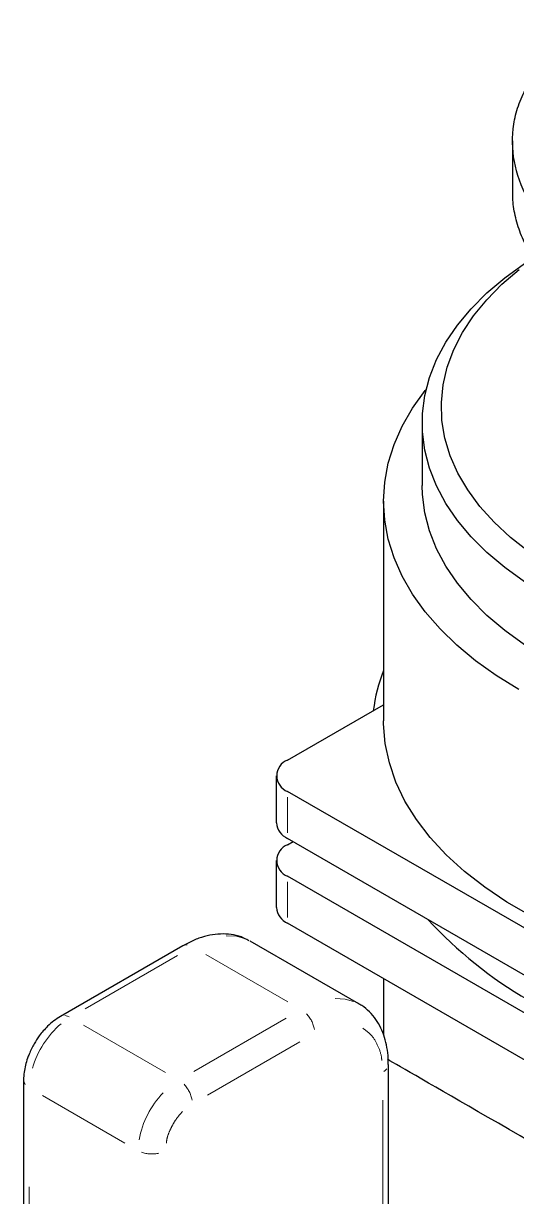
# Model space of a CAD drawing. Header units: millimetres. Extents: x 747 to 1883, y 1260 to 2217.
# Drawn here: x 751.1 to 763.92, y 1854.25 to 1884.78 of the extents above; entities that cross this region are included whole.
import ezdxf

# ---------------------------------------------------------------- set-up
doc = ezdxf.new("R2010")
doc.units = ezdxf.units.MM
doc.linetypes.add('PHANTOM', pattern=[12.7, 6.35, -1.27, 1.27, -1.27, 1.27, -1.27])

msp = doc.modelspace()

# ---------------------------------------------------------------- linework, layer by layer
at = {"color": 7, "linetype": 'Continuous', "lineweight": 25}
for p, q in [((763.817, 1881.72), (763.817, 1880.413)), ((761.465, 1874.386), (761.465, 1872.753)), ((760.465, 1872.345), (760.465, 1866.629)), ((757.969, 1865.609), (760.465, 1867.05)), ((757.676, 1865.201), (757.676, 1863.976)), ((769.283, 1858.261), (757.969, 1864.792)), ((769.283, 1857.036), (757.969, 1863.568)), ((757.969, 1863.404), (758.111, 1863.486)), ((757.676, 1862.996), (757.676, 1861.771)), ((769.283, 1856.056), (757.969, 1862.588)), ((769.283, 1854.832), (757.969, 1861.363)), ((755.244, 1860.776), (752.062, 1858.939)), ((759.823, 1859.267), (756.994, 1860.9)), ((760.465, 1859.922), (760.465, 1858.456)), ((760.59, 1851.784), (760.59, 1857.69)), ((751.105, 1857.282), (751.105, 1844.097))]:
    msp.add_line(p, q, dxfattribs=at)
at = {"color": 8, "linetype": 'PHANTOM', "lineweight": 18}
for p, q in [((757.969, 1863.718), (757.969, 1864.642)), ((757.969, 1861.513), (757.969, 1862.438)), ((752.702, 1859.14), (755.105, 1860.527)), ((755.841, 1860.552), (757.976, 1859.319)), ((752.659, 1858.715), (754.794, 1857.482)), ((757.933, 1858.894), (755.53, 1857.507)), ((758.287, 1858.281), (755.884, 1856.894)), ((751.598, 1856.878), (753.734, 1855.645)), ((760.444, 1852.281), (760.444, 1856.759)), ((751.252, 1845.613), (751.252, 1855.477))]:
    msp.add_line(p, q, dxfattribs=at)
at = {"color": 7, "linetype": 'Continuous', "lineweight": 25, "flags": 128}
for points in [[(764.127, 1870.244), (763.614, 1870.616), (763.151, 1871.008), (762.74, 1871.419), (762.383, 1871.847), (762.082, 1872.289), (761.84, 1872.743), (761.657, 1873.206), (761.534, 1873.675), (761.473, 1874.149), (761.473, 1874.624), (761.534, 1875.097), (761.657, 1875.567), (761.84, 1876.03), (762.082, 1876.484), (762.383, 1876.926), (762.74, 1877.354), (763.151, 1877.765), (763.614, 1878.157), (764.127, 1878.529)], [(764.238, 1871.028), (763.762, 1871.403), (763.338, 1871.798), (762.968, 1872.21), (762.653, 1872.637), (762.395, 1873.077), (762.197, 1873.527), (762.059, 1873.984), (761.982, 1874.447), (761.967, 1874.911), (762.013, 1875.374), (762.12, 1875.835), (762.289, 1876.289), (762.517, 1876.734), (762.803, 1877.168), (763.146, 1877.588), (763.544, 1877.991), (763.994, 1878.376)], [(763.98, 1867.447), (763.396, 1867.809), (762.858, 1868.194), (762.37, 1868.6), (761.933, 1869.025), (761.549, 1869.467), (761.221, 1869.924), (760.951, 1870.393), (760.739, 1870.873), (760.587, 1871.359), (760.495, 1871.851), (760.465, 1872.345), (760.495, 1872.839), (760.587, 1873.331), (760.739, 1873.818), (760.951, 1874.297), (761.221, 1874.766), (761.549, 1875.223), (761.565, 1875.243)], [(764.127, 1868.611), (763.614, 1868.982), (763.151, 1869.375), (762.74, 1869.786), (762.383, 1870.214), (762.082, 1870.656), (761.84, 1871.11), (761.657, 1871.573), (761.534, 1872.042), (761.473, 1872.516), (761.465, 1872.753)], [(773.216, 1859.715), (772.332, 1859.702), (771.448, 1859.727), (770.57, 1859.789), (769.702, 1859.888), (768.849, 1860.024), (768.016, 1860.196), (767.207, 1860.402), (766.426, 1860.643), (765.679, 1860.916), (764.968, 1861.22), (764.298, 1861.554), (763.672, 1861.915), (763.095, 1862.302), (762.568, 1862.712), (762.095, 1863.143), (761.678, 1863.594), (761.32, 1864.061), (761.022, 1864.542), (760.787, 1865.034), (760.615, 1865.535), (760.508, 1866.042), (760.466, 1866.553), (760.465, 1866.629)]]:
    msp.add_lwpolyline(points, dxfattribs=at)
at = {"color": 8, "linetype": 'PHANTOM', "lineweight": 18, "flags": 128}
for points in [[(755.266, 1860.784), (755.298, 1860.796), (755.359, 1860.799)], [(756.871, 1860.959), (756.641, 1861.025), (756.375, 1861.039)], [(759.686, 1859.33), (759.47, 1859.392), (759.204, 1859.406)], [(752.285, 1858.927), (752.243, 1858.947), (752.177, 1858.962)], [(760.469, 1857.503), (760.506, 1857.529), (760.552, 1857.579)], [(751.109, 1857.259), (751.115, 1857.225), (751.143, 1857.171)]]:
    msp.add_lwpolyline(points, dxfattribs=at)
at = {"color": 7, "linetype": 'Continuous', "lineweight": 25}
for centre, radius, start, end in [((764.532, 1866.344), 4.37, 158.5387, 172.7612), ((758.124, 1865.201), 0.437, 110.7834, 249.2166), ((758.177, 1864.026), 0.503, 185.6948, 245.6253), ((758.124, 1862.996), 0.437, 110.7834, 249.2166), ((758.177, 1861.821), 0.503, 185.6948, 245.6253), ((769.699, 1868.861), 10.957, 222.4858, 257.5195)]:
    msp.add_arc(centre, radius, start, end, dxfattribs=at)
at = {"color": 8, "linetype": 'PHANTOM', "lineweight": 18}
for centre, radius, start, end in [((757.872, 1858.452), 0.809, 10.593, 43.5701), ((753.659, 1856.907), 2.426, 130.5927, 163.5704), ((754.69, 1856.615), 0.809, 10.593, 43.5701), ((756.492, 1855.282), 2.426, 136.4299, 169.407), ((754.435, 1856.168), 0.809, 250.5959, 283.5681)]:
    msp.add_arc(centre, radius, start, end, dxfattribs=at)
at = {"color": 7, "linetype": 'Continuous', "lineweight": 25}
msp.add_ellipse((772.465, 1850.952), major_axis=(12, -6.929), ratio=0.00007, start_param=0.785439, end_param=3.011754, dxfattribs=at)
for points, knots in [([(779.006, 1877.225), (778.604, 1876.993), (778.154, 1876.79), (777.181, 1876.452), (776.66, 1876.318), (775.578, 1876.12), (775.017, 1876.056), (773.888, 1875.998), (773.317, 1876.003), (772.188, 1876.075), (771.635, 1876.142), (770.555, 1876.331), (770.025, 1876.454), (769.022, 1876.745), (768.544, 1876.913), (767.634, 1877.294), (767.2, 1877.508), (766.406, 1877.967), (766.043, 1878.213), (765.384, 1878.738), (765.087, 1879.019), (764.581, 1879.603), (764.37, 1879.908), (764.044, 1880.534), (763.929, 1880.856), (763.807, 1881.507), (763.8, 1881.831), (763.876, 1882.313), (763.916, 1882.474), (764.026, 1882.794), (764.096, 1882.954), (764.354, 1883.422), (764.588, 1883.724), (765.026, 1884.144), (765.187, 1884.28), (765.536, 1884.538), (765.723, 1884.66), (765.924, 1884.776)], [0, 0, 0, 0, 0.0625, 0.0625, 0.125, 0.125, 0.1875, 0.1875, 0.25, 0.25, 0.3125, 0.3125, 0.375, 0.375, 0.4375, 0.4375, 0.5, 0.5, 0.5625, 0.5625, 0.625, 0.625, 0.6875, 0.6875, 0.75, 0.75, 0.8125, 0.8125, 0.84375, 0.84375, 0.875, 0.875, 0.9375, 0.9375, 0.96875, 0.96875, 1, 1, 1, 1]), ([(779.006, 1875.918), (778.719, 1875.768), (778.139, 1875.464), (777.118, 1875.123), (776.012, 1874.875), (774.829, 1874.727), (773.583, 1874.684), (772.266, 1874.752), (770.919, 1874.941), (769.769, 1875.21), (768.847, 1875.5), (768.128, 1875.773), (767.444, 1876.081), (766.817, 1876.414), (766.254, 1876.765), (765.749, 1877.13), (765.291, 1877.521), (764.887, 1877.931), (764.544, 1878.355), (764.26, 1878.795), (764.039, 1879.251), (763.892, 1879.716), (763.82, 1880.105), (763.825, 1880.336), (763.827, 1880.413)], [0, 0, 0, 0, 0.054391, 0.11035, 0.165112, 0.221255, 0.280256, 0.34062, 0.407055, 0.475003, 0.515025, 0.55505, 0.59618, 0.637311, 0.675079, 0.712847, 0.751525, 0.790201, 0.827988, 0.865773, 0.904645, 0.943513, 0.981209, 1, 1, 1, 1]), ([(756.974, 1860.904), (756.928, 1860.93), (756.801, 1861.004), (756.571, 1861.065), (756.296, 1861.092), (756.017, 1861.07), (755.733, 1861.001), (755.474, 1860.903), (755.313, 1860.811), (755.245, 1860.773)], [0, 0, 0, 0, 0.091438, 0.25383, 0.406003, 0.562277, 0.721786, 0.882391, 1, 1, 1, 1]), ([(760.587, 1857.688), (760.587, 1857.744), (760.589, 1857.896), (760.558, 1858.132), (760.496, 1858.395), (760.399, 1858.641), (760.269, 1858.866), (760.101, 1859.062), (759.944, 1859.2), (759.835, 1859.255), (759.803, 1859.271)], [0, 0, 0, 0, 0.081255, 0.222124, 0.364281, 0.507066, 0.650053, 0.793572, 0.939112, 1, 1, 1, 1]), ([(752.062, 1858.939), (752.004, 1858.902), (751.887, 1858.829), (751.74, 1858.698), (751.615, 1858.564), (751.495, 1858.415), (751.422, 1858.298), (751.379, 1858.228)], [0, 0, 0, 0, 0.218315, 0.437776, 0.598817, 0.764175, 1, 1, 1, 1]), ([(751.379, 1858.228), (751.332, 1858.14), (751.267, 1858.017), (751.197, 1857.828), (751.149, 1857.669), (751.116, 1857.48), (751.101, 1857.35), (751.105, 1857.284), (751.106, 1857.282)], [0, 0, 0, 0, 0.290065, 0.40419, 0.592901, 0.786272, 0.992572, 1, 1, 1, 1])]:
    msp.add_open_spline(points, degree=3, knots=knots, dxfattribs=at)
at = {"color": 8, "linetype": 'PHANTOM', "lineweight": 18}
for points, knots in [([(760.418, 1857.791), (760.417, 1857.811), (760.406, 1857.953), (760.322, 1858.18), (760.168, 1858.458), (760.007, 1858.573), (759.926, 1858.63)], [0, 0, 0, 0, 0.048954, 0.349354, 0.674506, 1, 1, 1, 1]), ([(754.816, 1855.638), (754.821, 1855.683), (754.832, 1855.787), (754.9, 1855.961), (754.991, 1856.143), (755.103, 1856.316), (755.19, 1856.413), (755.234, 1856.462)], [0, 0, 0, 0, 0.1593754, 0.3698078, 0.5796879, 0.7901201, 1, 1, 1, 1])]:
    msp.add_open_spline(points, degree=3, knots=knots, dxfattribs=at)

doc.saveas('drawing.dxf')
